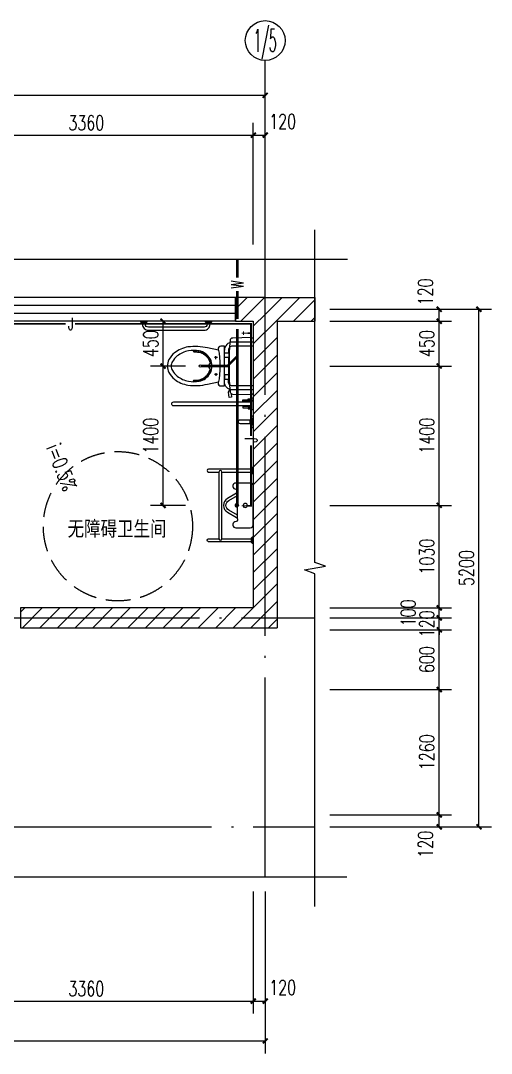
# Model space of a CAD drawing. Extents: x -216126 to 1846968, y -229642 to 543368.
# Drawn here: x 387452 to 392187, y 252823 to 263198 of the extents above; entities that cross this region are included whole.
import ezdxf
from ezdxf.enums import TextEntityAlignment as Align

# ---------------------------------------------------------------- set-up
doc = ezdxf.new("R2010")
doc.units = 0
doc.header["$LTSCALE"] = 1000
doc.header["$MEASUREMENT"] = 0
doc.linetypes.add('DASH', pattern=[0.35, 0.25, -0.1])
doc.linetypes.add('DOTE', pattern=[2.42, 2, -0.2, 0.02, -0.2])
doc.layers.get('Defpoints').update_dxf_attribs({"color": 250})
for name, color, linetype in [('AXIS', 171, 'Continuous'), ('AXIS_TEXT', 7, 'Continuous'), ('DIM_SYMB', 171, 'Continuous'), ('DOTE', 8, 'DOTE'), ('EQUIP_污水', 7, 'Continuous'), ('EQUIP_给水', 7, 'Continuous'), ('PIPE-污水', 2, 'Continuous'), ('PIPE-给水', 3, 'Continuous'), ('PM洁具与厨具', 8, 'Continuous'), ('PUB_HATCH', 8, 'Continuous'), ('PUB_TEXT', 7, 'Continuous'), ('TEXT_污水', 7, 'Continuous'), ('TEXT_给水', 7, 'Continuous'), ('TWT_DIM', 3, 'Continuous'), ('WALL', 9, 'Continuous'), ('WINDOW', 8, 'Continuous')]:
    doc.layers.add(name, color=color, linetype=linetype)
doc.styles.add('_TCH_AXIS', font='COMPLEX', dxfattribs={"bigfont": 'GBCBIG'})
doc.styles.add('_TCH_DIM', font='SIMPLEX', dxfattribs={"bigfont": 'GBCBIG'})
doc.styles.add('_TCH_DIM_T3', font='SIMPLEX', dxfattribs={"width": 0.705882, "bigfont": 'GBCBIG'})
doc.styles.add('_TWT_PIPETEXT', font='COMPLEX', dxfattribs={"width": 0.8, "height": 2.5, "bigfont": 'HZTXT'})
doc.styles.add('COMPLEX', font='COMPLEX')
doc.styles.add('宋体', font='', dxfattribs={"width": 0.8})
doc.styles.get('宋体').set_extended_font_data('SimSun')
doc.dimstyles.new('_TCH_ARCH&&50', dxfattribs={"dimtxt": 148.75, "dimasz": 50, "dimexe": 125, "dimexo": 150, "dimgap": 50, "dimtad": 1, "dimdec": 0, "dimzin": 0, "dimdsep": 46, "dimtxsty": '_TCH_DIM_T3', "dimblk": 'ARCHTICK', "dimcen": 0.09, "dimclrt": 7, "dimazin": 2, "dimtfac": 1, "dimtdec": 0, "dimtix": 1, "dimtmove": 2, "dimatfit": 3, "dimfxl": 0, "dimtolj": 1, "dimtzin": 0, "dimarcsym": 0})
doc.dimstyles.new('_TWT_ARCH&&50', dxfattribs={"dimtxt": 148.75, "dimasz": 50, "dimexe": 125, "dimexo": 150, "dimgap": 50, "dimtad": 1, "dimdec": 0, "dimzin": 0, "dimdsep": 46, "dimtxsty": '_TCH_DIM_T3', "dimblk": 'ARCHTICK', "dimcen": 0.09, "dimclrt": 7, "dimazin": 2, "dimtfac": 1, "dimtdec": 0, "dimtix": 1, "dimtmove": 2, "dimatfit": 3, "dimfxl": 0, "dimtolj": 1, "dimtzin": 0, "dimarcsym": 0})
pattern_1 = [(45, (0, 89.76), (-88.388383, 88.388383), [])]

# ---------------------------------------------------------------- blocks, each defined once
blk = doc.blocks.new('无障碍坐便器-580x865')
at = {"layer": 'PM洁具与厨具', "color": 130}
for p, q in [((380, -375), (350, -375)), ((365, -360), (365, -390)), ((520, -375), (550, -375)), ((535, -360), (535, -390))]:
    blk.add_line(p, q, dxfattribs=at)
at = {"layer": 'PM洁具与厨具'}
for points in [[(710, -230, -0.038442), (190, -230, -0.406321), (165, -206), (160, -26, -0.42215), (185, 0), (715, 0, -0.42215), (740, -26), (735, -206, -0.406321)], [(280, -352, -0.09976), (620, -352, 0.473734), (650, -327), (650, -290), (250, -290), (250, -327, 0.473734)]]:
    blk.add_lwpolyline(points, format="xyb", close=True, dxfattribs=at)
for points in [[(210, 0), (210, -210, 0.414214), (290, -290)], [(250, 0), (250, -210, 0.414214), (290, -250), (318, -250)], [(650, 0), (650, -210, -0.414214), (610, -250), (583, -250)], [(690, 0), (690, -210, -0.414214), (610, -290)], [(290, -350), (268, -460, 0.088113), (258, -657, 0.124068), (317, -791, 0.086475), (385, -848, 0.125359), (450, -865, 0.125359), (515, -848, 0.086475), (583, -791, 0.124068), (642, -657, 0.088113), (632, -460), (610, -350)]]:
    blk.add_lwpolyline(points, format="xyb", dxfattribs=at)
at = {"layer": 'PM洁具与厨具', "color": 120}
for points in [[(770, 0), (890, 0), (890, -15), (770, -15)], [(950, 0), (1070, 0), (1070, -15), (950, -15)], [(790, -35), (790, -50), (780, -50), (780, -35)], [(790, -15), (805, -15), (805, -105), (790, -105)], [(870, -15), (855, -15), (855, -105), (870, -105)], [(870, -35), (870, -50), (880, -50), (880, -35)], [(990, -30), (975, -15), (1045, -15), (1030, -30)], [(0, -480), (0, -420), (10, -420), (10, -480)], [(0, -1130), (0, -1070), (10, -1070), (10, -1130)]]:
    blk.add_lwpolyline(points, close=True, dxfattribs=at)
for points in [[(850, -20), (850, -800, -1), (810, -800), (810, -20)], [(1030, -30), (1030, -130, -1), (990, -130), (990, -30)], [(20, -1115), (30, -1115, 0.414214), (90, -1055), (90, -495, 0.414214), (30, -435), (20, -435), (20, -465), (30, -465, -0.414214), (60, -495), (60, -1055, -0.414214), (30, -1085), (20, -1085)]]:
    blk.add_lwpolyline(points, format="xyb", close=True, dxfattribs=at)
at = {"layer": 'PM洁具与厨具', "color": 130}
for points in [[(318, -245), (363, -245), (363, -290), (318, -290)], [(583, -245), (538, -245), (538, -290), (583, -290)]]:
    blk.add_lwpolyline(points, close=True, dxfattribs=at)
at = {"layer": 'PM洁具与厨具'}
for points in [[(363, -250), (538, -250)], [(728, -223), (762, -218), (766, -243), (711, -250), (673, -233)]]:
    blk.add_lwpolyline(points, dxfattribs=at)
at = {"layer": 'PM洁具与厨具', "color": 130}
blk.add_lwpolyline([(450, -825, 0.123576), (495, -814, 0.084931), (551, -766, 0.122707), (602, -651, 0.093387), (603, -544, 0.213453), (521, -433, 0.127497), (450, -415, 0.127497), (379, -433, 0.213453), (297, -544, 0.093387), (298, -651, 0.122707), (349, -766, 0.084931), (405, -814, 0.123576)], format="xyb", close=True, dxfattribs=at)
at = {"layer": 'PM洁具与厨具', "color": 120}
for points in [[(10, -420), (20, -430), (20, -470), (10, -480)], [(10, -1070), (20, -1080), (20, -1120), (10, -1130)]]:
    blk.add_lwpolyline(points, dxfattribs=at)
at = {"layer": 'PM洁具与厨具', "color": 100}
for points in [[(418, -434, 1), (415, -424, 0.064451), (382, -438, 0.213257), (302, -545, 0.046548), (297, -598, 1), (307, -598, -0.046454), (311, -547, -0.212833), (386, -446, -0.064397)], [(483, -434, -1), (485, -424, -0.064451), (519, -438, -0.213257), (599, -545, -0.046548), (603, -598, -1), (593, -598, 0.046454), (589, -547, 0.212833), (514, -446, 0.064397)]]:
    blk.add_lwpolyline(points, format="xyb", close=True, dxfattribs=at)
blk.add_lwpolyline([(470, -437, 0.039877), (450, -435, 0.039877), (430, -437, 0.811946), (430, -442), (445, -450, -0.011269), (450, -450, -0.011269), (455, -450), (470, -442, 0.811946), (470, -437)], format="xyb", dxfattribs=at)
blk = doc.blocks.new('无障碍小便器-300x450')
at = {"layer": 'PM洁具与厨具'}
blk.add_line((-135, -160), (135, -160), dxfattribs=at)
at = {"layer": 'PM洁具与厨具', "color": 120}
for points in [[(-380, 0), (-320, 0), (-320, -10), (-380, -10)], [(320, 0), (380, 0), (380, -10), (320, -10)]]:
    blk.add_lwpolyline(points, close=True, dxfattribs=at)
at = {"layer": 'PM洁具与厨具'}
blk.add_lwpolyline([(122, -168), (69, -260, -0.580323), (-69, -260), (-122, -168, 0.269143), (-135, -160), (-148, -160, 0.344151), (-163, -171), (-166, -184, -0.884443), (-225, -176), (-225, -30, -0.414214), (-195, 0), (195, 0, -0.414214), (225, -30), (225, -176, -0.884443), (166, -184), (163, -171, 0.344151), (148, -160), (135, -160, 0.269143)], format="xyb", close=True, dxfattribs=at)
at = {"layer": 'PM洁具与厨具', "color": 120}
for points in [[(-320, -10), (-330, -20), (-370, -20), (-380, -10)], [(380, -10), (370, -20), (330, -20), (320, -10)]]:
    blk.add_lwpolyline(points, dxfattribs=at)
for points in [[(-335, -315), (-335, -20), (-365, -20), (-365, -450, 1), (-335, -450), (-335, -345)], [(335, -315), (335, -20), (365, -20), (365, -450, -1), (335, -450), (335, -345)]]:
    blk.add_lwpolyline(points, format="xyb", dxfattribs=at)
at = {"layer": 'PM洁具与厨具', "color": 130}
blk.add_lwpolyline([(-98, -160), (-48, -247, 0.580323), (48, -247), (98, -160)], format="xyb", dxfattribs=at)
at = {"layer": 'PM洁具与厨具', "color": 120}
blk.add_lwpolyline([(335, -315, -1), (335, -345), (-335, -345, -1), (-335, -315)], format="xyb", close=True, dxfattribs=at)
at = {"layer": 'PM洁具与厨具', "color": 130}
blk.add_circle((0, -80), 20, dxfattribs=at)
blk.add_arc((0, -160), 20, 180, 0, dxfattribs=at)
blk = doc.blocks.new('_AXISO')
blk.add_circle((0, 0), 0.5)
at = {"layer": 'AXIS_TEXT', "style": 'COMPLEX', "width": 1.041667}
blk.add_attdef('A', text='', height=0.56, dxfattribs=at).set_placement((-0.25, -0.28), (0.25, -0.28), align=Align.FIT)
blk = doc.blocks.new('_ArchTick')
at = {"color": 0, "linetype": 'ByBlock', "const_width": 0.4}
blk.add_lwpolyline([(-0.5, -0.5), (0.5, 0.5)], dxfattribs=at)
blk = doc.blocks.new('*D458')
at = {"layer": 'AXIS', "color": 0, "lineweight": -2}
for p, q in [((380612, 260948), (380612, 262573)), ((389912, 260948), (389912, 262573)), ((380612, 262448), (389912, 262448))]:
    blk.add_line(p, q, dxfattribs=at)
at = {"layer": 'Defpoints', "color": 0}
for p in [(389912, 262448), (380612, 260798), (389912, 260798)]:
    blk.add_point(p, dxfattribs=at)
at = {"layer": 'AXIS', "color": 0, "lineweight": -2, "xscale": 50, "yscale": 50, "zscale": 50, "rotation": 180}
blk.add_blockref('_ArchTick', (380612, 262448), dxfattribs=at)
at = {"layer": 'AXIS', "color": 0, "lineweight": -2, "xscale": 50, "yscale": 50, "zscale": 50}
blk.add_blockref('_ArchTick', (389912, 262448), dxfattribs=at)
at = {"layer": 'AXIS', "color": 7, "insert": (385262, 262572), "char_height": 148.8, "attachment_point": 5, "style": '_TCH_DIM_T3'}
blk.add_mtext('\\A1;9300', dxfattribs=at)
blk = doc.blocks.new('*D468')
at = {"layer": 'AXIS', "color": 0, "lineweight": -2}
for p, q in [((386432, 260948), (386432, 262173)), ((389792, 260948), (389792, 262173)), ((386432, 262048), (389792, 262048))]:
    blk.add_line(p, q, dxfattribs=at)
at = {"layer": 'Defpoints', "color": 0}
for p in [(389792, 262048), (386432, 260798), (389792, 260798)]:
    blk.add_point(p, dxfattribs=at)
at = {"layer": 'AXIS', "color": 0, "lineweight": -2, "xscale": 50, "yscale": 50, "zscale": 50, "rotation": 180}
blk.add_blockref('_ArchTick', (386432, 262048), dxfattribs=at)
at = {"layer": 'AXIS', "color": 0, "lineweight": -2, "xscale": 50, "yscale": 50, "zscale": 50}
blk.add_blockref('_ArchTick', (389792, 262048), dxfattribs=at)
at = {"layer": 'AXIS', "color": 7, "insert": (388112, 262172), "char_height": 148.8, "attachment_point": 5, "style": '_TCH_DIM_T3'}
blk.add_mtext('\\A1;3360', dxfattribs=at)
blk = doc.blocks.new('*D469')
at = {"layer": 'AXIS', "color": 0, "lineweight": -2}
for p, q in [((389792, 260948), (389792, 262173)), ((389912, 260948), (389912, 262173)), ((389792, 262048), (389912, 262048))]:
    blk.add_line(p, q, dxfattribs=at)
at = {"layer": 'Defpoints', "color": 0}
for p in [(389912, 262048), (389792, 260798), (389912, 260798)]:
    blk.add_point(p, dxfattribs=at)
at = {"layer": 'AXIS', "color": 0, "lineweight": -2, "xscale": 50, "yscale": 50, "zscale": 50, "rotation": 180}
blk.add_blockref('_ArchTick', (389792, 262048), dxfattribs=at)
at = {"layer": 'AXIS', "color": 0, "lineweight": -2, "xscale": 50, "yscale": 50, "zscale": 50}
blk.add_blockref('_ArchTick', (389912, 262048), dxfattribs=at)
at = {"layer": 'AXIS', "color": 7, "insert": (390087, 262185), "char_height": 148.8, "attachment_point": 5, "style": '_TCH_DIM_T3'}
blk.add_mtext('\\A1;120', dxfattribs=at)
blk = doc.blocks.new('*D482')
at = {"layer": 'AXIS', "color": 0, "lineweight": -2}
for p, q in [((390562, 260298), (392187, 260298)), ((392062, 255098), (392062, 260298)), ((390562, 255098), (392187, 255098))]:
    blk.add_line(p, q, dxfattribs=at)
at = {"layer": 'Defpoints', "color": 0}
for p in [(390412, 260298), (392062, 260298), (390412, 255098)]:
    blk.add_point(p, dxfattribs=at)
at = {"layer": 'AXIS', "color": 0, "lineweight": -2, "xscale": 50, "yscale": 50, "zscale": 50}
for p, rotation in [((392062, 260298), 90), ((392062, 255098), 270)]:
    blk.add_blockref('_ArchTick', p, dxfattribs=dict(at, rotation=rotation))
at = {"layer": 'AXIS', "color": 7, "insert": (391937, 257698), "char_height": 148.8, "attachment_point": 5, "rotation": 90, "style": '_TCH_DIM_T3'}
blk.add_mtext('\\A1;5200', dxfattribs=at)
blk = doc.blocks.new('*D483')
at = {"layer": 'AXIS', "color": 0, "lineweight": -2}
for p, q in [((390562, 255218), (391787, 255218)), ((391662, 255098), (391662, 255218)), ((390562, 255098), (391787, 255098))]:
    blk.add_line(p, q, dxfattribs=at)
at = {"layer": 'Defpoints', "color": 0}
for p in [(390412, 255218), (391662, 255218), (390412, 255098)]:
    blk.add_point(p, dxfattribs=at)
at = {"layer": 'AXIS', "color": 0, "lineweight": -2, "xscale": 50, "yscale": 50, "zscale": 50}
for p, rotation in [((391662, 255218), 90), ((391662, 255098), 270)]:
    blk.add_blockref('_ArchTick', p, dxfattribs=dict(at, rotation=rotation))
at = {"layer": 'AXIS', "color": 7, "insert": (391524, 254923), "char_height": 148.8, "attachment_point": 5, "rotation": 90, "style": '_TCH_DIM_T3'}
blk.add_mtext('\\A1;120', dxfattribs=at)
blk = doc.blocks.new('*D484')
at = {"layer": 'AXIS', "color": 0, "lineweight": -2}
for p, q in [((390562, 256478), (391787, 256478)), ((391662, 255218), (391662, 256478)), ((390562, 255218), (391787, 255218))]:
    blk.add_line(p, q, dxfattribs=at)
at = {"layer": 'Defpoints', "color": 0}
for p in [(390412, 256478), (391662, 256478), (390412, 255218)]:
    blk.add_point(p, dxfattribs=at)
at = {"layer": 'AXIS', "color": 0, "lineweight": -2, "xscale": 50, "yscale": 50, "zscale": 50}
for p, rotation in [((391662, 256478), 90), ((391662, 255218), 270)]:
    blk.add_blockref('_ArchTick', p, dxfattribs=dict(at, rotation=rotation))
at = {"layer": 'AXIS', "color": 7, "insert": (391537, 255848), "char_height": 148.8, "attachment_point": 5, "rotation": 90, "style": '_TCH_DIM_T3'}
blk.add_mtext('\\A1;1260', dxfattribs=at)
blk = doc.blocks.new('*D485')
at = {"layer": 'AXIS', "color": 0, "lineweight": -2}
for p, q in [((390562, 257078), (391787, 257078)), ((391662, 256478), (391662, 257078)), ((390562, 256478), (391787, 256478))]:
    blk.add_line(p, q, dxfattribs=at)
at = {"layer": 'Defpoints', "color": 0}
for p in [(390412, 257078), (391662, 257078), (390412, 256478)]:
    blk.add_point(p, dxfattribs=at)
at = {"layer": 'AXIS', "color": 0, "lineweight": -2, "xscale": 50, "yscale": 50, "zscale": 50}
for p, rotation in [((391662, 257078), 90), ((391662, 256478), 270)]:
    blk.add_blockref('_ArchTick', p, dxfattribs=dict(at, rotation=rotation))
at = {"layer": 'AXIS', "color": 7, "insert": (391537, 256778), "char_height": 148.8, "attachment_point": 5, "rotation": 90, "style": '_TCH_DIM_T3'}
blk.add_mtext('\\A1;600', dxfattribs=at)
blk = doc.blocks.new('*D486')
at = {"layer": 'AXIS', "color": 0, "lineweight": -2}
for p, q in [((390562, 257198), (391787, 257198)), ((391662, 257198), (391662, 257248)), ((391662, 257078), (391662, 257198)), ((390562, 257078), (391787, 257078)), ((391662, 257078), (391662, 257028))]:
    blk.add_line(p, q, dxfattribs=at)
at = {"layer": 'Defpoints', "color": 0}
for p in [(390412, 257198), (391662, 257198), (390412, 257078)]:
    blk.add_point(p, dxfattribs=at)
at = {"layer": 'AXIS', "color": 0, "lineweight": -2, "xscale": 50, "yscale": 50, "zscale": 50}
for p, rotation in [((391662, 257198), 270), ((391662, 257078), 90)]:
    blk.add_blockref('_ArchTick', p, dxfattribs=dict(at, rotation=rotation))
at = {"layer": 'AXIS', "color": 7, "insert": (391537, 257138), "char_height": 148.8, "attachment_point": 5, "rotation": 90, "style": '_TCH_DIM_T3'}
blk.add_mtext('\\A1;120', dxfattribs=at)
blk = doc.blocks.new('*D487')
at = {"layer": 'AXIS', "color": 0, "lineweight": -2}
for p, q in [((390562, 257298), (391787, 257298)), ((390562, 257198), (391787, 257198)), ((391662, 257198), (391662, 257298))]:
    blk.add_line(p, q, dxfattribs=at)
at = {"layer": 'Defpoints', "color": 0}
for p in [(390412, 257298), (390412, 257198), (391662, 257298)]:
    blk.add_point(p, dxfattribs=at)
at = {"layer": 'AXIS', "color": 0, "lineweight": -2, "xscale": 50, "yscale": 50, "zscale": 50}
for p, rotation in [((391662, 257298), 90), ((391662, 257198), 270)]:
    blk.add_blockref('_ArchTick', p, dxfattribs=dict(at, rotation=rotation))
at = {"layer": 'AXIS', "color": 7, "insert": (391349, 257248), "char_height": 148.8, "attachment_point": 5, "rotation": 90, "style": '_TCH_DIM_T3'}
blk.add_mtext('\\A1;100', dxfattribs=at)
blk = doc.blocks.new('*D488')
at = {"layer": 'AXIS', "color": 0, "lineweight": -2}
for p, q in [((390562, 258328), (391787, 258328)), ((391662, 257298), (391662, 258328)), ((390562, 257298), (391787, 257298))]:
    blk.add_line(p, q, dxfattribs=at)
at = {"layer": 'Defpoints', "color": 0}
for p in [(390412, 258328), (391662, 258328), (390412, 257298)]:
    blk.add_point(p, dxfattribs=at)
at = {"layer": 'AXIS', "color": 0, "lineweight": -2, "xscale": 50, "yscale": 50, "zscale": 50}
for p, rotation in [((391662, 258328), 90), ((391662, 257298), 270)]:
    blk.add_blockref('_ArchTick', p, dxfattribs=dict(at, rotation=rotation))
at = {"layer": 'AXIS', "color": 7, "insert": (391537, 257813), "char_height": 148.8, "attachment_point": 5, "rotation": 90, "style": '_TCH_DIM_T3'}
blk.add_mtext('\\A1;1030', dxfattribs=at)
blk = doc.blocks.new('*D489')
at = {"layer": 'AXIS', "color": 0, "lineweight": -2}
for p, q in [((390562, 259728), (391787, 259728)), ((391662, 258328), (391662, 259728)), ((390562, 258328), (391787, 258328))]:
    blk.add_line(p, q, dxfattribs=at)
at = {"layer": 'Defpoints', "color": 0}
for p in [(390412, 259728), (391662, 259728), (390412, 258328)]:
    blk.add_point(p, dxfattribs=at)
at = {"layer": 'AXIS', "color": 0, "lineweight": -2, "xscale": 50, "yscale": 50, "zscale": 50}
for p, rotation in [((391662, 259728), 90), ((391662, 258328), 270)]:
    blk.add_blockref('_ArchTick', p, dxfattribs=dict(at, rotation=rotation))
at = {"layer": 'AXIS', "color": 7, "insert": (391537, 259028), "char_height": 148.8, "attachment_point": 5, "rotation": 90, "style": '_TCH_DIM_T3'}
blk.add_mtext('\\A1;1400', dxfattribs=at)
blk = doc.blocks.new('*D490')
at = {"layer": 'AXIS', "color": 0, "lineweight": -2}
for p, q in [((390562, 260178), (391787, 260178)), ((391662, 259728), (391662, 260178)), ((390562, 259728), (391787, 259728))]:
    blk.add_line(p, q, dxfattribs=at)
at = {"layer": 'Defpoints', "color": 0}
for p in [(390412, 260178), (391662, 260178), (390412, 259728)]:
    blk.add_point(p, dxfattribs=at)
at = {"layer": 'AXIS', "color": 0, "lineweight": -2, "xscale": 50, "yscale": 50, "zscale": 50}
for p, rotation in [((391662, 260178), 90), ((391662, 259728), 270)]:
    blk.add_blockref('_ArchTick', p, dxfattribs=dict(at, rotation=rotation))
at = {"layer": 'AXIS', "color": 7, "insert": (391537, 259953), "char_height": 148.8, "attachment_point": 5, "rotation": 90, "style": '_TCH_DIM_T3'}
blk.add_mtext('\\A1;450', dxfattribs=at)
blk = doc.blocks.new('*D491')
at = {"layer": 'AXIS', "color": 0, "lineweight": -2}
for p, q in [((390562, 260298), (391787, 260298)), ((391662, 260178), (391662, 260298)), ((390562, 260178), (391787, 260178))]:
    blk.add_line(p, q, dxfattribs=at)
at = {"layer": 'Defpoints', "color": 0}
for p in [(390412, 260298), (391662, 260298), (390412, 260178)]:
    blk.add_point(p, dxfattribs=at)
at = {"layer": 'AXIS', "color": 0, "lineweight": -2, "xscale": 50, "yscale": 50, "zscale": 50}
for p, rotation in [((391662, 260298), 90), ((391662, 260178), 270)]:
    blk.add_blockref('_ArchTick', p, dxfattribs=dict(at, rotation=rotation))
at = {"layer": 'AXIS', "color": 7, "insert": (391524, 260473), "char_height": 148.8, "attachment_point": 5, "rotation": 90, "style": '_TCH_DIM_T3'}
blk.add_mtext('\\A1;120', dxfattribs=at)
blk = doc.blocks.new('*D492')
at = {"layer": 'AXIS', "color": 0, "lineweight": -2}
for p, q in [((380612, 254448), (380612, 252823)), ((389912, 254448), (389912, 252823)), ((380612, 252948), (389912, 252948))]:
    blk.add_line(p, q, dxfattribs=at)
at = {"layer": 'Defpoints', "color": 0}
for p in [(380612, 254598), (389912, 254598), (389912, 252948)]:
    blk.add_point(p, dxfattribs=at)
at = {"layer": 'AXIS', "color": 0, "lineweight": -2, "xscale": 50, "yscale": 50, "zscale": 50, "rotation": 180}
blk.add_blockref('_ArchTick', (380612, 252948), dxfattribs=at)
at = {"layer": 'AXIS', "color": 0, "lineweight": -2, "xscale": 50, "yscale": 50, "zscale": 50}
blk.add_blockref('_ArchTick', (389912, 252948), dxfattribs=at)
at = {"layer": 'AXIS', "color": 7, "insert": (385262, 253072), "char_height": 148.8, "attachment_point": 5, "style": '_TCH_DIM_T3'}
blk.add_mtext('\\A1;9300', dxfattribs=at)
blk = doc.blocks.new('*D503')
at = {"layer": 'AXIS', "color": 0, "lineweight": -2}
for p, q in [((386432, 254448), (386432, 253223)), ((389792, 254448), (389792, 253223)), ((386432, 253348), (389792, 253348))]:
    blk.add_line(p, q, dxfattribs=at)
at = {"layer": 'Defpoints', "color": 0}
for p in [(386432, 254598), (389792, 254598), (389792, 253348)]:
    blk.add_point(p, dxfattribs=at)
at = {"layer": 'AXIS', "color": 0, "lineweight": -2, "xscale": 50, "yscale": 50, "zscale": 50, "rotation": 180}
blk.add_blockref('_ArchTick', (386432, 253348), dxfattribs=at)
at = {"layer": 'AXIS', "color": 0, "lineweight": -2, "xscale": 50, "yscale": 50, "zscale": 50}
blk.add_blockref('_ArchTick', (389792, 253348), dxfattribs=at)
at = {"layer": 'AXIS', "color": 7, "insert": (388112, 253472), "char_height": 148.8, "attachment_point": 5, "style": '_TCH_DIM_T3'}
blk.add_mtext('\\A1;3360', dxfattribs=at)
blk = doc.blocks.new('*D504')
at = {"layer": 'AXIS', "color": 0, "lineweight": -2}
for p, q in [((389792, 254448), (389792, 253223)), ((389912, 254448), (389912, 253223)), ((389792, 253348), (389912, 253348))]:
    blk.add_line(p, q, dxfattribs=at)
at = {"layer": 'Defpoints', "color": 0}
for p in [(389792, 254598), (389912, 254598), (389912, 253348)]:
    blk.add_point(p, dxfattribs=at)
at = {"layer": 'AXIS', "color": 0, "lineweight": -2, "xscale": 50, "yscale": 50, "zscale": 50, "rotation": 180}
blk.add_blockref('_ArchTick', (389792, 253348), dxfattribs=at)
at = {"layer": 'AXIS', "color": 0, "lineweight": -2, "xscale": 50, "yscale": 50, "zscale": 50}
blk.add_blockref('_ArchTick', (389912, 253348), dxfattribs=at)
at = {"layer": 'AXIS', "color": 7, "insert": (390087, 253485), "char_height": 148.8, "attachment_point": 5, "style": '_TCH_DIM_T3'}
blk.add_mtext('\\A1;120', dxfattribs=at)
blk = doc.blocks.new('$TCHSYS$WIN2D')
for p, q in [((-0.5, 0.5), (0.5, 0.5)), ((-0.5, 0.5), (-0.5, -0.5)), ((0.5, 0.5), (0.5, -0.5)), ((0.5, 0.1667), (-0.5, 0.1667)), ((0.5, -0.1667), (-0.5, -0.1667)), ((-0.5, -0.5), (0.5, -0.5))]:
    blk.add_line(p, q)
blk = doc.blocks.new('$TwtSys$00000147')
blk.add_circle((0, 0, 0), 1)
blk = doc.blocks.new('$TwtSys$00000320')
at = {"const_width": 20}
for points in [[(0, 0), (0, -121)], [(-37, -83), (37, -83)]]:
    blk.add_lwpolyline(points, dxfattribs=at)
blk = doc.blocks.new('*D539')
at = {"layer": 'Defpoints', "color": 0}
for p in [(388884, 259728), (389260, 259728), (389260, 258328)]:
    blk.add_point(p, dxfattribs=at)
at = {"layer": 'TWT_DIM', "color": 0, "lineweight": -2}
for p, q in [((389110, 259728), (388759, 259728)), ((388884, 258328), (388884, 259728)), ((389110, 258328), (388759, 258328))]:
    blk.add_line(p, q, dxfattribs=at)
at = {"layer": 'TWT_DIM', "color": 0, "lineweight": -2, "xscale": 50, "yscale": 50, "zscale": 50}
for p, rotation in [((388884, 259728), 90), ((388884, 258328), 270)]:
    blk.add_blockref('_ArchTick', p, dxfattribs=dict(at, rotation=rotation))
at = {"layer": 'TWT_DIM', "color": 7, "insert": (388760, 259028), "char_height": 148.8, "attachment_point": 5, "rotation": 90, "style": '_TCH_DIM_T3'}
blk.add_mtext('\\A1;1400', dxfattribs=at)
blk = doc.blocks.new('*D540')
at = {"layer": 'Defpoints', "color": 0}
for p in [(388884, 260178), (389260, 260178), (389260, 259728)]:
    blk.add_point(p, dxfattribs=at)
at = {"layer": 'TWT_DIM', "color": 0, "lineweight": -2}
for p, q in [((389110, 260178), (388759, 260178)), ((388884, 259728), (388884, 260178)), ((389110, 259728), (388759, 259728))]:
    blk.add_line(p, q, dxfattribs=at)
at = {"layer": 'TWT_DIM', "color": 0, "lineweight": -2, "xscale": 50, "yscale": 50, "zscale": 50}
for p, rotation in [((388884, 260178), 90), ((388884, 259728), 270)]:
    blk.add_blockref('_ArchTick', p, dxfattribs=dict(at, rotation=rotation))
at = {"layer": 'TWT_DIM', "color": 7, "insert": (388760, 259953), "char_height": 148.8, "attachment_point": 5, "rotation": 90, "style": '_TCH_DIM_T3'}
blk.add_mtext('\\A1;450', dxfattribs=at)

msp = doc.modelspace()

# ---------------------------------------------------------------- hatches: boundary and pattern name
at = {"layer": 'PIPE-污水', "linetype": 'Continuous'}
for points in [[(389531.5, 259728), (389531.5, 259715.5), (389536.7, 259715.5)], [(389531.5, 259728), (389540.3, 259719.2), (389536.7, 259715.5)]]:
    msp.add_hatch(color=256, dxfattribs=at).paths.add_polyline_path(points)
at = {"layer": 'PIPE-给水', "linetype": 'Continuous'}
for points in [[(389768.5, 260151), (389768.5, 260159.7), (389777.2, 260159.7)], [(389768.5, 260151), (389777.2, 260151), (389777.2, 260159.7)], [(389768.5, 258322.5), (389768.5, 258313.7), (389777.2, 258313.7)], [(389768.5, 258322.5), (389777.2, 258322.5), (389777.2, 258313.7)]]:
    msp.add_hatch(color=256, dxfattribs=at).paths.add_polyline_path(points)
at = {"layer": 'PUB_HATCH'}
h = msp.add_hatch(dxfattribs=at)
h.set_pattern_fill('普通砖', color=256, scale=50, style=0)
h.set_pattern_definition(pattern_1)
h.paths.add_polyline_path([(389911.5, 260417.9), (389611.5, 260417.9), (389611.5, 260177.9), (389791.5, 260177.9), (389911.5, 260257.9)])
h = msp.add_hatch(dxfattribs=at)
h.set_pattern_fill('普通砖', color=256, scale=50, style=0)
h.set_pattern_definition(pattern_1)
h.paths.add_polyline_path([(389911.5, 260257.9), (390031.5, 260177.9), (390411.5, 260177.9), (390411.5, 260417.9), (389911.5, 260417.9)])
h = msp.add_hatch(dxfattribs=at)
h.set_pattern_fill('普通砖', color=256, scale=50, style=0)
h.set_pattern_definition(pattern_1)
h.paths.add_polyline_path([(389911.5, 260257.9), (389791.5, 260177.9), (389791.5, 257297.9), (390031.5, 257097.9), (390031.5, 260177.9)])
h = msp.add_hatch(dxfattribs=at)
h.set_pattern_fill('普通砖', color=256, scale=50, style=0)
h.set_pattern_definition(pattern_1)
h.paths.add_polyline_path([(389791.5, 257297.9), (387451.5, 257297.9), (387451.5, 257097.9), (390031.5, 257097.9)])

# ---------------------------------------------------------------- linework, layer by layer
at = {"color": 251, "linetype": 'DASH'}
msp.add_circle((388430.2, 258118.5), 750, dxfattribs=at)
at = {"layer": 'AXIS'}
msp.add_line((389911.5, 260797.9), (389911.5, 262797.9), dxfattribs=at)
at = {"layer": 'DIM_SYMB'}
for points in [[(390411.5, 254297.9), (390411.5, 257641.6), (390306.5, 257679.9), (390516.5, 257716.9), (390411.5, 257754.1), (390411.5, 261097.9)], [(390739.5, 260797.9), (385331.8, 260797.9), (385293.5, 260692.9), (385256.5, 260902.9), (385219.3, 260797.9), (379811.5, 260797.9)], [(379811.5, 254597.9), (385215.8, 254597.9), (385254, 254702.9), (385291, 254492.9), (385328.3, 254597.9), (390732.5, 254597.9)]]:
    msp.add_lwpolyline(points, dxfattribs=at)
msp.add_lwpolyline([(387905, 258258.5, 0, 0, 0), (387650.1, 258910.5, 40, 0, 0), (387595.5, 259050.2, 0, 0, 0)], format="xyseb", dxfattribs=at)
at = {"layer": 'DOTE'}
for p, q in [((389911.5, 254597.9), (389911.5, 260797.9)), ((382411.5, 257197.9), (390411.5, 257197.9)), ((380111.5, 255097.9), (390411.5, 255097.9))]:
    msp.add_line(p, q, dxfattribs=at)
at = {"layer": 'PIPE-污水', "linetype": 'Continuous', "ltscale": 0.5, "const_width": 25}
for points in [[(389631.5, 260615.9), (389631.5, 260797.9)], [(389631.5, 260201), (389631.5, 260482.1)], [(389631.5, 259828), (389631.5, 260101)], [(389531.5, 259728), (389631.5, 259828)], [(389631.5, 258340.4), (389631.5, 259828)], [(389531.5, 259728), (389272.5, 259728)]]:
    msp.add_lwpolyline(points, dxfattribs=at)
at = {"layer": 'PIPE-给水', "linetype": 'Continuous', "ltscale": 0.5, "const_width": 17.5}
for points in [[(386463, 260151), (387905, 260151)], [(387997, 260151), (389768.5, 260151)], [(389768.5, 260151), (389768.5, 260058.5)], [(389768.5, 260058.5), (389735, 260058.5)], [(389768.5, 260058.5), (389768.5, 259024.4)], [(389768.5, 258932.5), (389768.5, 258322.5)], [(389768.5, 258322.5), (389735, 258322.5)]]:
    msp.add_lwpolyline(points, dxfattribs=at)
at = {"layer": 'WALL'}
for p, q in [((389911.5, 260417.9), (389611.5, 260417.9)), ((389611.5, 260417.9), (389611.5, 260177.9)), ((389911.5, 260417.9), (390411.5, 260417.9)), ((390411.5, 260417.9), (390411.5, 260177.9)), ((389611.5, 260177.9), (389791.5, 260177.9)), ((389791.5, 260177.9), (389791.5, 257297.9)), ((390031.5, 260177.9), (390031.5, 257097.9)), ((390031.5, 260177.9), (390411.5, 260177.9)), ((389791.5, 257297.9), (387451.5, 257297.9)), ((387451.5, 257297.9), (387451.5, 257097.9)), ((387451.5, 257097.9), (390031.5, 257097.9))]:
    msp.add_line(p, q, dxfattribs=at)

# ---------------------------------------------------------------- block references
at = {"layer": 'AXIS'}
ref = msp.add_blockref('_AXISO', (389911.5, 262997.9), dxfattribs=dict(at, xscale=400, yscale=400, zscale=400))
ref.add_attrib('A', '1/5', dxfattribs={"layer": 'AXIS_TEXT', "height": 226.27, "style": '_TCH_AXIS', "width": 0.411765}).set_placement((389798.4, 262884.8), (390024.6, 262884.8), align=Align.FIT)
at = {"layer": 'EQUIP_污水', "xscale": 12.5, "yscale": 12.5, "zscale": 12.5}
for p in [(389260, 259728), (389631.5, 258327.9)]:
    msp.add_blockref('$TwtSys$00000147', p, dxfattribs=at)
at = {"layer": 'EQUIP_给水', "xscale": 0.5, "yscale": 0.5, "zscale": 0.5, "rotation": 270}
for p in [(389735, 260058.5), (389735, 258322.5)]:
    msp.add_blockref('$TwtSys$00000320', p, dxfattribs=at)
at = {"layer": 'PM洁具与厨具', "extrusion": (0, 0, -1), "xscale": -1, "zscale": -1, "rotation": 90}
msp.add_blockref('无障碍坐便器-580x865', (-389791.5, 260177.9), dxfattribs=at)
at = {"layer": 'PM洁具与厨具', "xscale": -1, "rotation": 270}
msp.add_blockref('无障碍小便器-300x450', (389791.5, 258327.9), dxfattribs=at)
at = {"layer": 'WINDOW', "xscale": -2400, "yscale": -240, "zscale": -2400, "rotation": 3.705614784078098e-12}
msp.add_blockref('$TCHSYS$WIN2D', (388411.5, 260297.9), dxfattribs=at)

# ---------------------------------------------------------------- texts
at = {"layer": 'PUB_TEXT', "style": '_TCH_DIM', "width": 0.705882}
msp.add_text('i=0.5%', height=148.75, rotation=291.35189, dxfattribs=at).set_placement((387706.3, 258910.9))
at = {"layer": 'PUB_TEXT', "style": '宋体', "width": 0.8}
msp.add_text('无障碍卫生间', height=151.9, dxfattribs=at).set_placement((387924.3, 258018.5))
at = {"layer": 'TEXT_污水', "style": '_TWT_PIPETEXT', "width": 0.64}
msp.add_text('W', height=125, rotation=90, dxfattribs=at).set_placement((389694, 260507.1))
at = {"layer": 'TEXT_给水', "style": '_TWT_PIPETEXT', "width": 0.64}
msp.add_text('J', height=125, dxfattribs=at).set_placement((387930, 260088.5))
msp.add_text('J', height=125, rotation=90, dxfattribs=at).set_placement((389831, 258957.5))

# ---------------------------------------------------------------- dimensions: what is measured, and where the dimension line sits
at = {"layer": 'AXIS'}
for p1, p2, distance, picture, middle in [((380611.5, 260797.9), (389911.5, 260797.9), 1650, '*D458', (385261.5, 262572.3)), ((386431.5, 260797.9), (389791.5, 260797.9), 1250, '*D468', (388111.5, 262172.3)), ((390411.5, 255097.9), (390411.5, 260297.9), -1650, '*D482', (391937.1, 257697.9)), ((390411.5, 259727.9), (390411.5, 260177.9), -1250, '*D490', (391537.1, 259952.9)), ((390411.5, 258327.9), (390411.5, 259727.9), -1250, '*D489', (391537.1, 259027.9)), ((390411.5, 257297.9), (390411.5, 258327.9), -1250, '*D488', (391537.1, 257812.9)), ((390411.5, 257077.9), (390411.5, 257197.9), -1250, '*D486', (391537.1, 257137.9)), ((390411.5, 256477.9), (390411.5, 257077.9), -1250, '*D485', (391537.1, 256777.9)), ((390411.5, 255217.9), (390411.5, 256477.9), -1250, '*D484', (391537.1, 255847.9)), ((380611.5, 254597.9), (389911.5, 254597.9), -1650, '*D492', (385261.5, 253072.3)), ((386431.5, 254597.9), (389791.5, 254597.9), -1250, '*D503', (388111.5, 253472.3))]:
    dim = msp.add_aligned_dim(p1=p1, p2=p2, distance=distance, dimstyle='_TCH_ARCH&&50', dxfattribs=at)
    dim.commit()
    dim.dimension.update_dxf_attribs({"geometry": picture, "text_midpoint": middle})
for base, p1, p2, angle, picture, middle in [((389911.5, 262047.9), (389791.5, 260797.9), (389911.5, 260797.9), 0, '*D469', (390086.5, 262185.4)), ((391661.5, 260297.9), (390411.5, 260177.9), (390411.5, 260297.9), 90, '*D491', (391524, 260472.9)), ((391661.5, 257297.9), (390411.5, 257197.9), (390411.5, 257297.9), 90, '*D487', (391349, 257247.9)), ((391661.5, 255217.9), (390411.5, 255097.9), (390411.5, 255217.9), 90, '*D483', (391524, 254922.9)), ((389911.5, 253347.9), (389791.5, 254597.9), (389911.5, 254597.9), 0, '*D504', (390086.5, 253485.4))]:
    dim = msp.add_linear_dim(base=base, p1=p1, p2=p2, angle=angle, dimstyle='_TCH_ARCH&&50', dxfattribs=at)
    dim.commit()
    dim.dimension.update_dxf_attribs({"geometry": picture, "text_midpoint": middle, "dimtype": 161})
at = {"layer": 'TWT_DIM'}
for p1, p2, picture, middle in [((389260, 259728), (389260, 260177.9), '*D540', (388759.6, 259952.9)), ((389260, 258327.9), (389260, 259728), '*D539', (388759.6, 259027.9))]:
    dim = msp.add_aligned_dim(p1=p1, p2=p2, distance=376, dimstyle='_TWT_ARCH&&50', dxfattribs=at)
    dim.commit()
    dim.dimension.update_dxf_attribs({"geometry": picture, "text_midpoint": middle})

doc.saveas('drawing.dxf')
